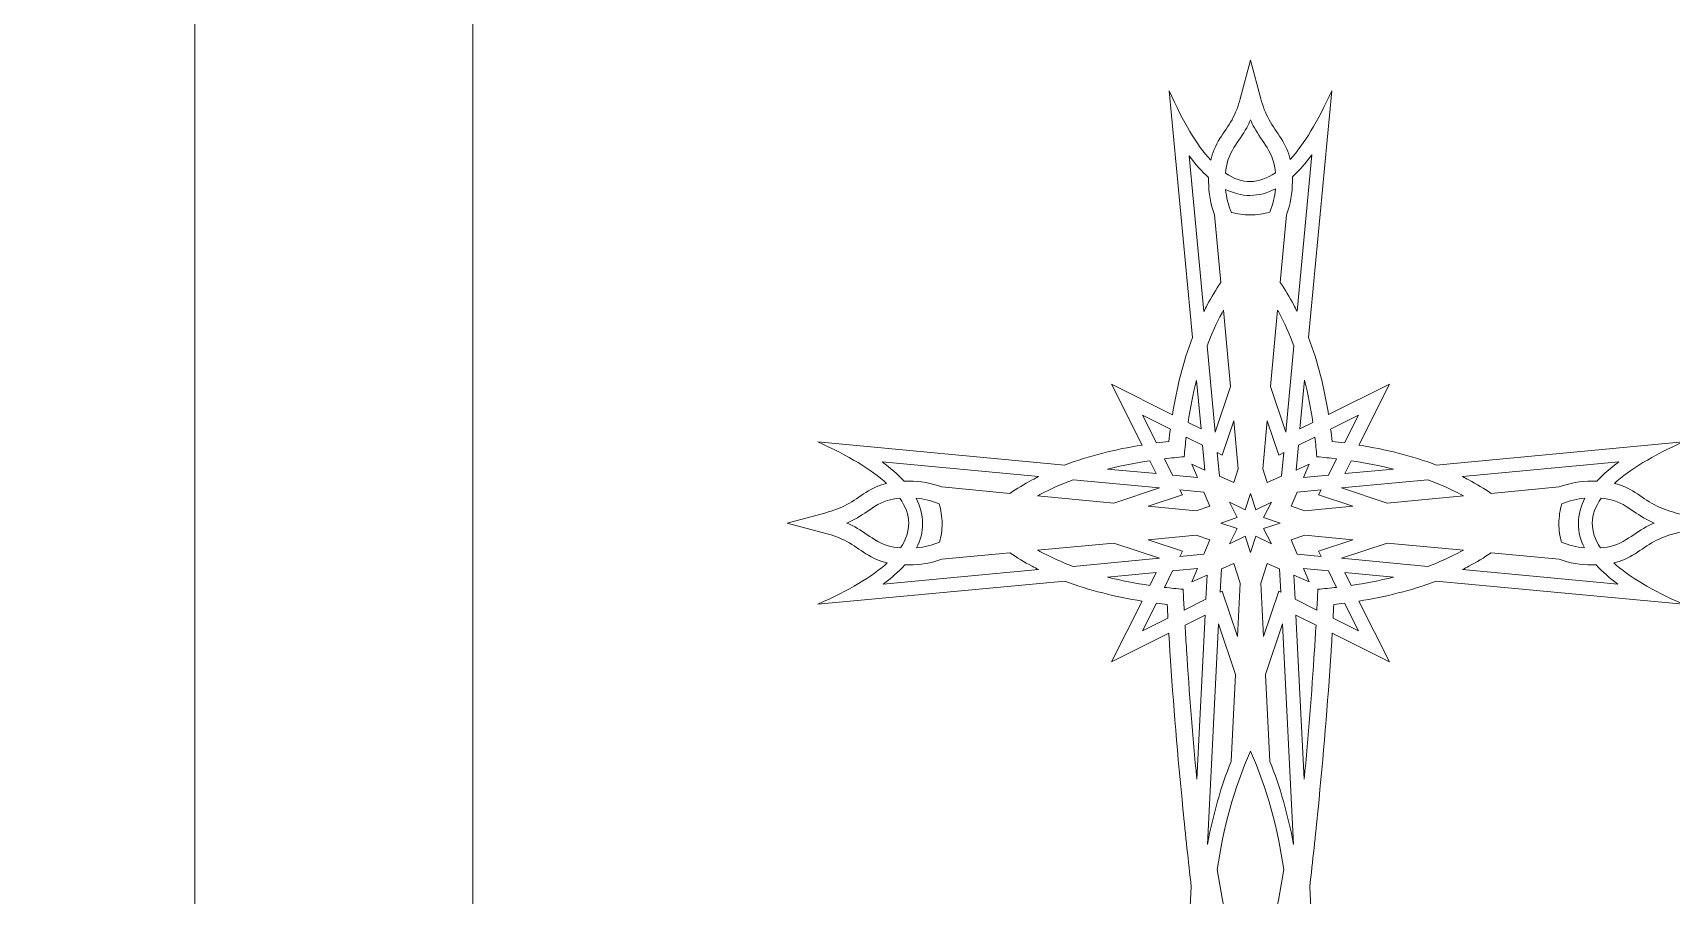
# Model space of a CAD drawing. Header units: millimetres. Extents: x -712 to 738, y -887 to 928.
# Drawn here: x -41.7 to 253.2, y 258.7 to 414.1 of the extents above; entities that cross this region are included whole.
import ezdxf

# ---------------------------------------------------------------- set-up
doc = ezdxf.new("R2010")
doc.units = ezdxf.units.MM
doc.header["$MEASUREMENT"] = 0
doc.layers.add('layer 1', color=7, linetype='Continuous')

msp = doc.modelspace()

# ---------------------------------------------------------------- linework, layer by layer
at = {"layer": 'layer 1', "lineweight": 9}
for points, knots in [([(-681.7377, -887.4186), (-681.7377, -887.4186), (706.7376, -887.4186), (706.7376, -887.4186), (706.7376, -887.4186), (723.657, -887.4186), (737.5, -873.5754), (737.5, -856.6561), (737.5, -856.6561), (737.5, -856.6561), (737.5, 556.8187), (737.5, 556.8187), (737.5, 556.8187), (737.5, 573.7381), (723.657, 587.5812), (706.7376, 587.5812), (706.7376, 587.5812), (706.7376, 587.5812), (-681.7377, 587.5812), (-681.7377, 587.5812), (-681.7377, 587.5812), (-698.657, 587.5812), (-712.5, 573.7381), (-712.5, 556.8187), (-712.5, 556.8187), (-712.5, 556.8187), (-712.5, -856.6561), (-712.5, -856.6561), (-712.5, -856.6561), (-712.5, -873.5754), (-698.657, -887.4186), (-681.7377, -887.4186)], [0, 0, 0, 0, 0.11111111, 0.11111111, 0.11111111, 0.11111111, 0.22222222, 0.22222222, 0.22222222, 0.22222222, 0.33333333, 0.33333333, 0.33333333, 0.33333333, 0.44444444, 0.44444444, 0.44444444, 0.44444444, 0.55555556, 0.55555556, 0.55555556, 0.55555556, 0.66666667, 0.66666667, 0.66666667, 0.66666667, 0.77777778, 0.77777778, 0.77777778, 0.77777778, 1, 1, 1, 1]), ([(-292.5, 152.2598), (-292.5, 152.2598), (-12.5, 152.2598), (-12.5, 152.2598), (-12.5, 152.2598), (-12.5, 152.2598), (-12.5, 432.2598), (-12.5, 432.2598), (-12.5, 432.2598), (-12.5, 432.2598), (-292.5, 432.2598), (-292.5, 432.2598), (-292.5, 432.2598), (-292.5, 432.2598), (-292.5, 152.2598), (-292.5, 152.2598)], [0, 0, 0, 0, 0.2, 0.2, 0.2, 0.2, 0.4, 0.4, 0.4, 0.4, 0.6, 0.6, 0.6, 0.6, 1, 1, 1, 1]), ([(37.5, 152.2598), (37.5, 152.2598), (317.5, 152.2598), (317.5, 152.2598), (317.5, 152.2598), (317.5, 152.2598), (317.5, 432.2598), (317.5, 432.2598), (317.5, 432.2598), (317.5, 432.2598), (37.5, 432.2598), (37.5, 432.2598), (37.5, 432.2598), (37.5, 432.2598), (37.5, 152.2598), (37.5, 152.2598)], [0, 0, 0, 0, 0.2, 0.2, 0.2, 0.2, 0.4, 0.4, 0.4, 0.4, 0.6, 0.6, 0.6, 0.6, 1, 1, 1, 1]), ([(157.9712, 339.808), (157.9712, 339.808), (152.4913, 350.7635), (152.4913, 350.7635), (152.4913, 350.7635), (152.4913, 350.7635), (163.4537, 345.2843), (163.4537, 345.2843), (163.4537, 345.2843), (164.2141, 350.0516), (165.3601, 354.7433), (167.0486, 359.1671), (167.0486, 359.1671), (167.0486, 359.1671), (162.8729, 403.6158), (162.8729, 403.6158), (162.8729, 403.6158), (165.3599, 397.9844), (167.8469, 393.8287), (170.3339, 391.1154), (170.3339, 391.1154), (170.6371, 392.439), (171.1542, 393.6954), (171.9882, 395.0046), (171.9882, 395.0046), (172.7169, 396.1484), (173.5245, 397.1892), (174.1724, 398.3922), (174.1724, 398.3922), (174.8236, 399.6012), (175.2893, 400.8777), (175.6391, 402.1929), (175.6391, 402.1929), (175.6391, 402.1929), (175.6362, 402.1929), (175.6362, 402.1929), (175.6362, 402.1929), (175.6362, 402.1929), (177.5, 409.1456), (177.5, 409.1456), (177.5, 409.1456), (177.5, 409.1456), (179.3638, 402.1929), (179.3638, 402.1929), (179.3638, 402.1929), (179.3638, 402.1929), (179.3669, 402.1929), (179.3669, 402.1929), (179.3669, 402.1929), (179.7167, 400.8777), (180.1824, 399.6012), (180.8336, 398.3922), (180.8336, 398.3922), (181.4815, 397.1892), (182.2891, 396.1484), (183.0178, 395.0046), (183.0178, 395.0046), (183.8245, 393.7383), (184.3347, 392.5213), (184.6416, 391.2452), (184.6416, 391.2452), (187.1367, 393.9788), (189.632, 398.1094), (192.1272, 403.6158), (192.1272, 403.6158), (192.1272, 403.6158), (187.9527, 359.1795), (187.9527, 359.1795), (187.9527, 359.1795), (189.6434, 354.753), (190.7907, 350.0579), (191.5519, 345.2872), (191.5519, 345.2872), (191.5519, 345.2872), (202.5087, 350.7635), (202.5087, 350.7635), (202.5087, 350.7635), (202.5087, 350.7635), (197.029, 339.8079), (197.029, 339.8079), (197.029, 339.8079), (201.7996, 339.0474), (206.4946, 337.9013), (210.9214, 336.2124), (210.9214, 336.2124), (210.9214, 336.2124), (255.3798, 340.3858), (255.3798, 340.3858), (255.3798, 340.3858), (249.8696, 337.8907), (245.7363, 335.3957), (243.0022, 332.9006), (243.0022, 332.9006), (244.2797, 332.5938), (245.4979, 332.0838), (246.7655, 331.2768), (246.7655, 331.2768), (247.9097, 330.5483), (248.9508, 329.7411), (250.1542, 329.0934), (250.1542, 329.0934), (251.3637, 328.4425), (252.6407, 327.9769), (253.9564, 327.6273), (253.9564, 327.6273), (253.9564, 327.6273), (253.9564, 327.6272), (253.9564, 327.6272), (253.9564, 327.6272), (253.9564, 327.6272), (260.9116, 325.764), (260.9116, 325.764), (260.9116, 325.764), (260.9116, 325.764), (253.9564, 323.9008), (253.9564, 323.9008), (253.9564, 323.9008), (253.9564, 323.9008), (253.9564, 323.9007), (253.9564, 323.9007), (253.9564, 323.9007), (252.6407, 323.5511), (251.3637, 323.0855), (250.1542, 322.4346), (250.1542, 322.4346), (248.9508, 321.787), (247.9097, 320.9797), (246.7655, 320.2512), (246.7655, 320.2512), (245.4567, 319.418), (244.2006, 318.9013), (242.8773, 318.5981), (242.8773, 318.5981), (245.5923, 316.1127), (249.7481, 313.6274), (255.3798, 311.1421), (255.3798, 311.1421), (255.3798, 311.1421), (210.9211, 315.3156), (210.9211, 315.3156), (210.9211, 315.3156), (206.4944, 313.6267), (201.7994, 312.4808), (197.0289, 311.7201), (197.0289, 311.7201), (197.0289, 311.7201), (202.5087, 300.7645), (202.5087, 300.7645), (202.5087, 300.7645), (202.5087, 300.7645), (192.2136, 305.9102), (192.2136, 305.9102), (192.2136, 305.9102), (192.1496, 304.8438), (192.0829, 303.7788), (192.0148, 302.7157), (192.0148, 302.7157), (191.4053, 293.2068), (190.6006, 283.7019), (189.6587, 274.2205), (189.6587, 274.2205), (189.1945, 269.5492), (188.6955, 264.8804), (188.1553, 260.2167), (188.1553, 260.2167), (188.1553, 260.2167), (192.1272, 182.3113), (192.1272, 182.3113), (192.1272, 182.3113), (189.632, 187.8177), (187.1368, 191.9487), (184.6416, 194.6819), (184.6416, 194.6819), (184.3347, 193.4057), (183.8245, 192.1887), (183.0178, 190.9224), (183.0178, 190.9224), (182.2891, 189.7787), (181.4815, 188.7379), (180.8336, 187.5349), (180.8336, 187.5349), (179.9523, 185.8987), (179.4106, 184.1387), (179.0366, 182.3267), (179.0366, 182.3267), (179.0366, 182.3267), (177.5, 175.3739), (177.5, 175.3739), (177.5, 175.3739), (177.5, 175.3739), (175.9694, 182.3267), (175.9694, 182.3267), (175.9694, 182.3267), (175.5954, 184.1387), (175.0537, 185.8987), (174.1724, 187.5349), (174.1724, 187.5349), (173.5245, 188.7379), (172.7169, 189.7787), (171.9882, 190.9224), (171.9882, 190.9224), (171.1542, 192.2316), (170.6371, 193.488), (170.3339, 194.8117), (170.3339, 194.8117), (167.8469, 192.0977), (165.3599, 187.9427), (162.8729, 182.3113), (162.8729, 182.3113), (162.8729, 182.3113), (166.8467, 260.2549), (166.8467, 260.2549), (166.8467, 260.2549), (166.308, 264.906), (165.8105, 269.5621), (165.3476, 274.2207), (165.3476, 274.2207), (164.4056, 283.7019), (163.6008, 293.2067), (162.9912, 302.7154), (162.9912, 302.7154), (162.923, 303.7796), (162.8563, 304.8457), (162.7921, 305.9131), (162.7921, 305.9131), (162.7921, 305.9131), (152.4913, 300.7645), (152.4913, 300.7645), (152.4913, 300.7645), (152.4913, 300.7645), (157.9713, 311.7201), (157.9713, 311.7201), (157.9713, 311.7201), (153.2007, 312.4807), (148.5055, 313.6268), (144.0788, 315.3156), (144.0788, 315.3156), (144.0788, 315.3156), (99.6202, 311.1421), (99.6202, 311.1421), (99.6202, 311.1421), (105.2519, 313.6274), (109.4077, 316.1127), (112.1227, 318.5981), (112.1227, 318.5981), (110.7994, 318.9013), (109.5433, 319.418), (108.2345, 320.2512), (108.2345, 320.2512), (107.0903, 320.9797), (106.0492, 321.787), (104.8458, 322.4346), (104.8458, 322.4346), (103.6363, 323.0855), (102.3593, 323.5511), (101.0436, 323.9007), (101.0436, 323.9007), (101.0436, 323.9007), (101.0436, 323.9008), (101.0436, 323.9008), (101.0436, 323.9008), (101.0436, 323.9008), (94.0884, 325.764), (94.0884, 325.764), (94.0884, 325.764), (94.0884, 325.764), (101.0436, 327.6272), (101.0436, 327.6272), (101.0436, 327.6272), (101.0436, 327.6272), (101.0436, 327.6273), (101.0436, 327.6273), (101.0436, 327.6273), (102.3593, 327.9769), (103.6363, 328.4425), (104.8458, 329.0934), (104.8458, 329.0934), (106.0492, 329.7411), (107.0903, 330.5483), (108.2345, 331.2768), (108.2345, 331.2768), (109.5021, 332.0838), (110.7203, 332.5938), (111.9978, 332.9006), (111.9978, 332.9006), (109.2637, 335.3957), (105.1304, 337.8907), (99.6202, 340.3858), (99.6202, 340.3858), (99.6202, 340.3858), (144.0786, 336.2123), (144.0786, 336.2123), (144.0786, 336.2123), (148.5054, 337.9012), (153.2006, 339.0475), (157.9712, 339.808)], [0, 0, 0, 0, 0.01333333, 0.01333333, 0.01333333, 0.01333333, 0.02666667, 0.02666667, 0.02666667, 0.02666667, 0.04, 0.04, 0.04, 0.04, 0.05333333, 0.05333333, 0.05333333, 0.05333333, 0.06666667, 0.06666667, 0.06666667, 0.06666667, 0.08, 0.08, 0.08, 0.08, 0.09333333, 0.09333333, 0.09333333, 0.09333333, 0.10666667, 0.10666667, 0.10666667, 0.10666667, 0.12, 0.12, 0.12, 0.12, 0.13333333, 0.13333333, 0.13333333, 0.13333333, 0.14666667, 0.14666667, 0.14666667, 0.14666667, 0.16, 0.16, 0.16, 0.16, 0.17333333, 0.17333333, 0.17333333, 0.17333333, 0.18666667, 0.18666667, 0.18666667, 0.18666667, 0.2, 0.2, 0.2, 0.2, 0.21333333, 0.21333333, 0.21333333, 0.21333333, 0.22666667, 0.22666667, 0.22666667, 0.22666667, 0.24, 0.24, 0.24, 0.24, 0.25333333, 0.25333333, 0.25333333, 0.25333333, 0.26666667, 0.26666667, 0.26666667, 0.26666667, 0.28, 0.28, 0.28, 0.28, 0.29333333, 0.29333333, 0.29333333, 0.29333333, 0.30666667, 0.30666667, 0.30666667, 0.30666667, 0.32, 0.32, 0.32, 0.32, 0.33333333, 0.33333333, 0.33333333, 0.33333333, 0.34666667, 0.34666667, 0.34666667, 0.34666667, 0.36, 0.36, 0.36, 0.36, 0.37333333, 0.37333333, 0.37333333, 0.37333333, 0.38666667, 0.38666667, 0.38666667, 0.38666667, 0.4, 0.4, 0.4, 0.4, 0.41333333, 0.41333333, 0.41333333, 0.41333333, 0.42666667, 0.42666667, 0.42666667, 0.42666667, 0.44, 0.44, 0.44, 0.44, 0.45333333, 0.45333333, 0.45333333, 0.45333333, 0.46666667, 0.46666667, 0.46666667, 0.46666667, 0.48, 0.48, 0.48, 0.48, 0.49333333, 0.49333333, 0.49333333, 0.49333333, 0.50666667, 0.50666667, 0.50666667, 0.50666667, 0.52, 0.52, 0.52, 0.52, 0.53333333, 0.53333333, 0.53333333, 0.53333333, 0.54666667, 0.54666667, 0.54666667, 0.54666667, 0.56, 0.56, 0.56, 0.56, 0.57333333, 0.57333333, 0.57333333, 0.57333333, 0.58666667, 0.58666667, 0.58666667, 0.58666667, 0.6, 0.6, 0.6, 0.6, 0.61333333, 0.61333333, 0.61333333, 0.61333333, 0.62666667, 0.62666667, 0.62666667, 0.62666667, 0.64, 0.64, 0.64, 0.64, 0.65333333, 0.65333333, 0.65333333, 0.65333333, 0.66666667, 0.66666667, 0.66666667, 0.66666667, 0.68, 0.68, 0.68, 0.68, 0.69333333, 0.69333333, 0.69333333, 0.69333333, 0.70666667, 0.70666667, 0.70666667, 0.70666667, 0.72, 0.72, 0.72, 0.72, 0.73333333, 0.73333333, 0.73333333, 0.73333333, 0.74666667, 0.74666667, 0.74666667, 0.74666667, 0.76, 0.76, 0.76, 0.76, 0.77333333, 0.77333333, 0.77333333, 0.77333333, 0.78666667, 0.78666667, 0.78666667, 0.78666667, 0.8, 0.8, 0.8, 0.8, 0.81333333, 0.81333333, 0.81333333, 0.81333333, 0.82666667, 0.82666667, 0.82666667, 0.82666667, 0.84, 0.84, 0.84, 0.84, 0.85333333, 0.85333333, 0.85333333, 0.85333333, 0.86666667, 0.86666667, 0.86666667, 0.86666667, 0.88, 0.88, 0.88, 0.88, 0.89333333, 0.89333333, 0.89333333, 0.89333333, 0.90666667, 0.90666667, 0.90666667, 0.90666667, 0.92, 0.92, 0.92, 0.92, 0.93333333, 0.93333333, 0.93333333, 0.93333333, 0.94666667, 0.94666667, 0.94666667, 0.94666667, 0.96, 0.96, 0.96, 0.96, 0.97333333, 0.97333333, 0.97333333, 0.97333333, 1, 1, 1, 1]), ([(173.0104, 388.75), (176.0025, 386.7279), (178.9944, 386.7819), (181.9865, 388.8648), (181.9865, 388.8648), (181.8522, 390.4827), (181.4555, 391.8721), (180.4865, 393.393), (180.4865, 393.393), (179.7136, 394.6063), (178.8819, 395.6877), (178.1912, 396.97), (178.1912, 396.97), (177.9394, 397.4376), (177.7109, 397.9129), (177.503, 398.3952), (177.503, 398.3952), (177.2951, 397.9129), (177.0667, 397.4376), (176.8148, 396.97), (176.8148, 396.97), (176.1241, 395.6877), (175.2924, 394.6063), (174.5195, 393.393), (174.5195, 393.393), (173.5276, 391.8362), (173.1353, 390.4172), (173.0104, 388.75)], [0, 0, 0, 0, 0.125, 0.125, 0.125, 0.125, 0.25, 0.25, 0.25, 0.25, 0.375, 0.375, 0.375, 0.375, 0.5, 0.5, 0.5, 0.5, 0.625, 0.625, 0.625, 0.625, 0.75, 0.75, 0.75, 0.75, 1, 1, 1, 1]), ([(170.9987, 381.292), (170.9987, 381.292), (172.1456, 369.0823), (172.1456, 369.0823), (172.1456, 369.0823), (171.289, 367.795), (170.4807, 366.4673), (169.7261, 365.0603), (169.7261, 365.0603), (169.5176, 364.6716), (169.3149, 364.2796), (169.1172, 363.8848), (169.1172, 363.8848), (169.1172, 363.8848), (166.4873, 391.8803), (166.4873, 391.8803), (166.4873, 391.8803), (167.5455, 390.4346), (168.7067, 389.0922), (169.9693, 387.9716), (169.9693, 387.9716), (169.9631, 387.74), (169.9601, 387.5046), (169.9601, 387.2649), (169.9601, 387.2649), (169.9601, 385.1631), (170.2894, 383.2039), (170.9987, 381.292)], [0, 0, 0, 0, 0.125, 0.125, 0.125, 0.125, 0.25, 0.25, 0.25, 0.25, 0.375, 0.375, 0.375, 0.375, 0.5, 0.5, 0.5, 0.5, 0.625, 0.625, 0.625, 0.625, 0.75, 0.75, 0.75, 0.75, 1, 1, 1, 1]), ([(182.8553, 369.09), (182.8553, 369.09), (183.9995, 381.2707), (183.9995, 381.2707), (183.9995, 381.2707), (184.7142, 383.1893), (185.0459, 385.1553), (185.0459, 387.2649), (185.0459, 387.2649), (185.0459, 387.5539), (185.0416, 387.8367), (185.0324, 388.1142), (185.0324, 388.1142), (186.2983, 389.2533), (187.4651, 390.6093), (188.53, 392.0631), (188.53, 392.0631), (188.53, 392.0631), (185.8838, 363.8947), (185.8838, 363.8947), (185.8838, 363.8947), (185.6876, 364.2862), (185.4866, 364.6749), (185.2799, 365.0603), (185.2799, 365.0603), (184.5238, 366.4701), (183.714, 367.8003), (182.8553, 369.09)], [0, 0, 0, 0, 0.125, 0.125, 0.125, 0.125, 0.25, 0.25, 0.25, 0.25, 0.375, 0.375, 0.375, 0.375, 0.5, 0.5, 0.5, 0.5, 0.625, 0.625, 0.625, 0.625, 0.75, 0.75, 0.75, 0.75, 1, 1, 1, 1]), ([(180.9724, 381.7759), (179.8418, 381.4469), (178.6531, 381.2652), (177.406, 381.2652), (177.406, 381.2652), (176.2384, 381.2652), (175.1232, 381.4241), (174.0598, 381.7141), (174.0598, 381.7141), (173.4854, 383.0614), (173.1512, 384.418), (173.0226, 385.8541), (173.0226, 385.8541), (174.3902, 385.164), (175.8518, 384.7651), (177.406, 384.7651), (177.406, 384.7651), (179.0322, 384.7651), (180.5618, 385.2028), (181.9921, 385.9542), (181.9921, 385.9542), (181.8721, 384.503), (181.5439, 383.1342), (180.9724, 381.7759)], [0, 0, 0, 0, 0.14285714, 0.14285714, 0.14285714, 0.14285714, 0.28571429, 0.28571429, 0.28571429, 0.28571429, 0.42857143, 0.42857143, 0.42857143, 0.42857143, 0.57142857, 0.57142857, 0.57142857, 0.57142857, 0.71428571, 0.71428571, 0.71428571, 0.71428571, 1, 1, 1, 1]), ([(172.6145, 364.0904), (172.6145, 364.0904), (173.9062, 350.3411), (173.9062, 350.3411), (173.9062, 350.3411), (173.9062, 350.3411), (171.1625, 342.1132), (171.1625, 342.1132), (171.1625, 342.1132), (171.1625, 342.1132), (169.6991, 357.6913), (169.6991, 357.6913), (169.6991, 357.6913), (170.4639, 359.7451), (171.3487, 361.7365), (172.371, 363.6429), (172.371, 363.6429), (172.4516, 363.793), (172.5327, 363.9421), (172.6145, 364.0904)], [0, 0, 0, 0, 0.16666667, 0.16666667, 0.16666667, 0.16666667, 0.33333333, 0.33333333, 0.33333333, 0.33333333, 0.5, 0.5, 0.5, 0.5, 0.66666667, 0.66666667, 0.66666667, 0.66666667, 1, 1, 1, 1]), ([(181.0939, 350.341), (181.0939, 350.341), (182.3865, 364.0995), (182.3865, 364.0995), (182.3865, 364.0995), (182.47, 363.9483), (182.5528, 363.7961), (182.635, 363.6429), (182.635, 363.6429), (183.6553, 361.7404), (184.5385, 359.7532), (185.3022, 357.7038), (185.3022, 357.7038), (185.3022, 357.7038), (183.8376, 342.1131), (183.8376, 342.1131), (183.8376, 342.1131), (183.8376, 342.1131), (181.0939, 350.341), (181.0939, 350.341)], [0, 0, 0, 0, 0.16666667, 0.16666667, 0.16666667, 0.16666667, 0.33333333, 0.33333333, 0.33333333, 0.33333333, 0.5, 0.5, 0.5, 0.5, 0.66666667, 0.66666667, 0.66666667, 0.66666667, 1, 1, 1, 1]), ([(167.7723, 351.4626), (167.1436, 348.9753), (166.6524, 346.4346), (166.2725, 343.8754), (166.2725, 343.8754), (166.2725, 343.8754), (168.5941, 342.715), (168.5941, 342.715), (168.5941, 342.715), (168.5941, 342.715), (167.7723, 351.4626), (167.7723, 351.4626)], [0, 0, 0, 0, 0.25, 0.25, 0.25, 0.25, 0.5, 0.5, 0.5, 0.5, 1, 1, 1, 1]), ([(188.733, 343.8782), (188.3522, 346.4422), (187.86, 348.9876), (187.2294, 351.4793), (187.2294, 351.4793), (187.2294, 351.4793), (186.4061, 342.7152), (186.4061, 342.7152), (186.4061, 342.7152), (186.4061, 342.7152), (188.733, 343.8782), (188.733, 343.8782)], [0, 0, 0, 0, 0.25, 0.25, 0.25, 0.25, 0.5, 0.5, 0.5, 0.5, 1, 1, 1, 1]), ([(163.0764, 342.6778), (163.0764, 342.6778), (158.0836, 345.1734), (158.0836, 345.1734), (158.0836, 345.1734), (158.0836, 345.1734), (160.5786, 340.1852), (160.5786, 340.1852), (160.5786, 340.1852), (161.3219, 340.2823), (162.0662, 340.371), (162.8107, 340.4514), (162.8107, 340.4514), (162.891, 341.194), (162.9796, 341.9363), (163.0764, 342.6778)], [0, 0, 0, 0, 0.2, 0.2, 0.2, 0.2, 0.4, 0.4, 0.4, 0.4, 0.6, 0.6, 0.6, 0.6, 1, 1, 1, 1]), ([(194.4216, 340.1852), (194.4216, 340.1852), (196.9166, 345.1735), (196.9166, 345.1735), (196.9166, 345.1735), (196.9166, 345.1735), (191.9292, 342.6807), (191.9292, 342.6807), (191.9292, 342.6807), (192.0262, 341.9381), (192.115, 341.1945), (192.1954, 340.4507), (192.1954, 340.4507), (192.9379, 340.3704), (193.6802, 340.282), (194.4216, 340.1852)], [0, 0, 0, 0, 0.2, 0.2, 0.2, 0.2, 0.4, 0.4, 0.4, 0.4, 0.6, 0.6, 0.6, 0.6, 1, 1, 1, 1]), ([(175.2968, 335.5381), (175.2968, 335.5381), (174.4733, 333.0683), (174.4733, 333.0683), (174.4733, 333.0683), (174.4733, 333.0683), (171.9077, 334.181), (171.9077, 334.181), (171.9077, 334.181), (171.9077, 334.181), (171.5052, 338.4649), (171.5052, 338.4649), (171.5052, 338.4649), (171.5052, 338.4649), (172.4283, 338.0035), (172.4283, 338.0035), (172.4283, 338.0035), (172.4283, 338.0035), (174.4857, 344.1731), (174.4857, 344.1731), (174.4857, 344.1731), (174.4857, 344.1731), (175.2968, 335.5381), (175.2968, 335.5381)], [0, 0, 0, 0, 0.14285714, 0.14285714, 0.14285714, 0.14285714, 0.28571429, 0.28571429, 0.28571429, 0.28571429, 0.42857143, 0.42857143, 0.42857143, 0.42857143, 0.57142857, 0.57142857, 0.57142857, 0.57142857, 0.71428571, 0.71428571, 0.71428571, 0.71428571, 1, 1, 1, 1]), ([(183.0925, 334.1811), (183.0925, 334.1811), (180.5267, 333.0684), (180.5267, 333.0684), (180.5267, 333.0684), (180.5267, 333.0684), (179.7034, 335.5378), (179.7034, 335.5378), (179.7034, 335.5378), (179.7034, 335.5378), (180.5145, 344.1731), (180.5145, 344.1731), (180.5145, 344.1731), (180.5145, 344.1731), (182.5718, 338.0036), (182.5718, 338.0036), (182.5718, 338.0036), (182.5718, 338.0036), (183.495, 338.465), (183.495, 338.465), (183.495, 338.465), (183.495, 338.465), (183.0925, 334.1811), (183.0925, 334.1811)], [0, 0, 0, 0, 0.14285714, 0.14285714, 0.14285714, 0.14285714, 0.28571429, 0.28571429, 0.28571429, 0.28571429, 0.42857143, 0.42857143, 0.42857143, 0.42857143, 0.57142857, 0.57142857, 0.57142857, 0.57142857, 0.71428571, 0.71428571, 0.71428571, 0.71428571, 1, 1, 1, 1]), ([(165.5595, 337.7034), (164.3743, 337.6027), (163.1871, 337.4826), (162.0014, 337.3407), (162.0014, 337.3407), (162.0014, 337.3407), (163.4767, 334.3913), (163.4767, 334.3913), (163.4767, 334.3913), (163.4767, 334.3913), (167.944, 333.972), (167.944, 333.972), (167.944, 333.972), (167.944, 333.972), (166.9131, 336.3471), (166.9131, 336.3471), (166.9131, 336.3471), (166.9131, 336.3471), (169.2892, 335.3166), (169.2892, 335.3166), (169.2892, 335.3166), (169.2892, 335.3166), (168.8697, 339.7822), (168.8697, 339.7822), (168.8697, 339.7822), (168.8697, 339.7822), (165.922, 341.2556), (165.922, 341.2556), (165.922, 341.2556), (165.7803, 340.0719), (165.6602, 338.8866), (165.5595, 337.7034)], [0, 0, 0, 0, 0.11111111, 0.11111111, 0.11111111, 0.11111111, 0.22222222, 0.22222222, 0.22222222, 0.22222222, 0.33333333, 0.33333333, 0.33333333, 0.33333333, 0.44444444, 0.44444444, 0.44444444, 0.44444444, 0.55555556, 0.55555556, 0.55555556, 0.55555556, 0.66666667, 0.66666667, 0.66666667, 0.66666667, 0.77777778, 0.77777778, 0.77777778, 0.77777778, 1, 1, 1, 1]), ([(187.0565, 333.972), (187.0565, 333.972), (188.0874, 336.3473), (188.0874, 336.3473), (188.0874, 336.3473), (188.0874, 336.3473), (185.711, 335.3167), (185.711, 335.3167), (185.711, 335.3167), (185.711, 335.3167), (186.1305, 339.7824), (186.1305, 339.7824), (186.1305, 339.7824), (186.1305, 339.7824), (189.0836, 341.2584), (189.0836, 341.2584), (189.0836, 341.2584), (189.2255, 340.0735), (189.3456, 338.8872), (189.4465, 337.7029), (189.4465, 337.7029), (190.6297, 337.6023), (191.815, 337.4823), (192.9988, 337.3407), (192.9988, 337.3407), (192.9988, 337.3407), (191.5237, 334.3914), (191.5237, 334.3914), (191.5237, 334.3914), (191.5237, 334.3914), (187.0565, 333.972), (187.0565, 333.972)], [0, 0, 0, 0, 0.11111111, 0.11111111, 0.11111111, 0.11111111, 0.22222222, 0.22222222, 0.22222222, 0.22222222, 0.33333333, 0.33333333, 0.33333333, 0.33333333, 0.44444444, 0.44444444, 0.44444444, 0.44444444, 0.55555556, 0.55555556, 0.55555556, 0.55555556, 0.66666667, 0.66666667, 0.66666667, 0.66666667, 0.77777778, 0.77777778, 0.77777778, 0.77777778, 1, 1, 1, 1]), ([(134.1622, 331.1168), (134.1622, 331.1168), (121.9629, 332.262), (121.9629, 332.262), (121.9629, 332.262), (120.0469, 332.9737), (118.0834, 333.3042), (115.977, 333.3042), (115.977, 333.3042), (115.6887, 333.3042), (115.4067, 333.2999), (115.1299, 333.2908), (115.1299, 333.2908), (113.9898, 334.5573), (112.6325, 335.7247), (111.177, 336.79), (111.177, 336.79), (111.177, 336.79), (139.3605, 334.1443), (139.3605, 334.1443), (139.3605, 334.1443), (138.9673, 333.9475), (138.5767, 333.7456), (138.1896, 333.5381), (138.1896, 333.5381), (136.7807, 332.7831), (135.4512, 331.9742), (134.1622, 331.1168)], [0, 0, 0, 0, 0.125, 0.125, 0.125, 0.125, 0.25, 0.25, 0.25, 0.25, 0.375, 0.375, 0.375, 0.375, 0.5, 0.5, 0.5, 0.5, 0.625, 0.625, 0.625, 0.625, 0.75, 0.75, 0.75, 0.75, 1, 1, 1, 1]), ([(159.3807, 336.9902), (156.818, 336.61), (154.2742, 336.1184), (151.7837, 335.489), (151.7837, 335.489), (151.7837, 335.489), (160.5429, 334.6667), (160.5429, 334.6667), (160.5429, 334.6667), (160.5429, 334.6667), (159.3807, 336.9902), (159.3807, 336.9902)], [0, 0, 0, 0, 0.25, 0.25, 0.25, 0.25, 0.5, 0.5, 0.5, 0.5, 1, 1, 1, 1]), ([(203.2162, 335.489), (200.7259, 336.1184), (198.1821, 336.61), (195.6196, 336.9902), (195.6196, 336.9902), (195.6196, 336.9902), (194.4575, 334.6668), (194.4575, 334.6668), (194.4575, 334.6668), (194.4575, 334.6668), (203.2162, 335.489), (203.2162, 335.489)], [0, 0, 0, 0, 0.25, 0.25, 0.25, 0.25, 0.5, 0.5, 0.5, 0.5, 1, 1, 1, 1]), ([(233.0371, 332.262), (233.0371, 332.262), (220.8378, 331.1168), (220.8378, 331.1168), (220.8378, 331.1168), (219.5488, 331.9742), (218.2193, 332.7831), (216.8104, 333.5381), (216.8104, 333.5381), (216.4232, 333.7456), (216.0327, 333.9474), (215.6394, 334.1443), (215.6394, 334.1443), (215.6394, 334.1443), (243.823, 336.79), (243.823, 336.79), (243.823, 336.79), (242.3675, 335.7247), (241.0102, 334.5573), (239.8701, 333.2908), (239.8701, 333.2908), (239.5933, 333.2999), (239.3113, 333.3042), (239.023, 333.3042), (239.023, 333.3042), (236.9166, 333.3042), (234.9531, 332.9737), (233.0371, 332.262)], [0, 0, 0, 0, 0.125, 0.125, 0.125, 0.125, 0.25, 0.25, 0.25, 0.25, 0.375, 0.375, 0.375, 0.375, 0.5, 0.5, 0.5, 0.5, 0.625, 0.625, 0.625, 0.625, 0.75, 0.75, 0.75, 0.75, 1, 1, 1, 1]), ([(152.9144, 329.3566), (152.9144, 329.3566), (139.1552, 330.6481), (139.1552, 330.6481), (139.1552, 330.6481), (139.305, 330.7307), (139.4557, 330.8128), (139.6075, 330.8941), (139.6075, 330.8941), (141.5126, 331.9151), (143.5027, 332.7987), (145.555, 333.5627), (145.555, 333.5627), (145.555, 333.5627), (161.1452, 332.0992), (161.1452, 332.0992), (161.1452, 332.0992), (161.1452, 332.0992), (152.9144, 329.3566), (152.9144, 329.3566)], [0, 0, 0, 0, 0.16666667, 0.16666667, 0.16666667, 0.16666667, 0.33333333, 0.33333333, 0.33333333, 0.33333333, 0.5, 0.5, 0.5, 0.5, 0.66666667, 0.66666667, 0.66666667, 0.66666667, 1, 1, 1, 1]), ([(215.8448, 330.6481), (215.8448, 330.6481), (202.0861, 329.3566), (202.0861, 329.3566), (202.0861, 329.3566), (202.0861, 329.3566), (193.8551, 332.0993), (193.8551, 332.0993), (193.8551, 332.0993), (193.8551, 332.0993), (209.4449, 333.5628), (209.4449, 333.5628), (209.4449, 333.5628), (211.4972, 332.7988), (213.4874, 331.9151), (215.3925, 330.8941), (215.3925, 330.8941), (215.5443, 330.8128), (215.695, 330.7307), (215.8448, 330.6481)], [0, 0, 0, 0, 0.16666667, 0.16666667, 0.16666667, 0.16666667, 0.33333333, 0.33333333, 0.33333333, 0.33333333, 0.5, 0.5, 0.5, 0.5, 0.66666667, 0.66666667, 0.66666667, 0.66666667, 1, 1, 1, 1]), ([(169.08, 331.3544), (169.08, 331.3544), (170.1932, 328.7896), (170.1932, 328.7896), (170.1932, 328.7896), (170.1932, 328.7896), (167.7229, 327.9665), (167.7229, 327.9665), (167.7229, 327.9665), (167.7229, 327.9665), (159.0845, 328.7774), (159.0845, 328.7774), (159.0845, 328.7774), (159.0845, 328.7774), (165.2562, 330.8338), (165.2562, 330.8338), (165.2562, 330.8338), (165.2562, 330.8338), (164.7946, 331.7567), (164.7946, 331.7567), (164.7946, 331.7567), (164.7946, 331.7567), (169.08, 331.3544), (169.08, 331.3544)], [0, 0, 0, 0, 0.14285714, 0.14285714, 0.14285714, 0.14285714, 0.28571429, 0.28571429, 0.28571429, 0.28571429, 0.42857143, 0.42857143, 0.42857143, 0.42857143, 0.57142857, 0.57142857, 0.57142857, 0.57142857, 0.71428571, 0.71428571, 0.71428571, 0.71428571, 1, 1, 1, 1]), ([(172.1849, 325.764), (172.1849, 325.764), (175.1301, 324.7827), (175.1301, 324.7827), (175.1301, 324.7827), (175.1301, 324.7827), (173.7417, 322.007), (173.7417, 322.007), (173.7417, 322.007), (173.7417, 322.007), (176.5184, 323.3948), (176.5184, 323.3948), (176.5184, 323.3948), (176.5184, 323.3948), (177.5, 320.4509), (177.5, 320.4509), (177.5, 320.4509), (177.5, 320.4509), (178.4816, 323.3949), (178.4816, 323.3949), (178.4816, 323.3949), (178.4816, 323.3949), (181.2585, 322.007), (181.2585, 322.007), (181.2585, 322.007), (181.2585, 322.007), (179.8701, 324.7826), (179.8701, 324.7826), (179.8701, 324.7826), (179.8701, 324.7826), (182.8153, 325.764), (182.8153, 325.764), (182.8153, 325.764), (182.8153, 325.764), (179.8702, 326.7453), (179.8702, 326.7453), (179.8702, 326.7453), (179.8702, 326.7453), (181.2588, 329.5214), (181.2588, 329.5214), (181.2588, 329.5214), (181.2588, 329.5214), (178.4816, 328.1333), (178.4816, 328.1333), (178.4816, 328.1333), (178.4816, 328.1333), (177.4999, 331.0776), (177.4999, 331.0776), (177.4999, 331.0776), (177.4999, 331.0776), (176.5181, 328.1332), (176.5181, 328.1332), (176.5181, 328.1332), (176.5181, 328.1332), (173.7418, 329.5209), (173.7418, 329.5209), (173.7418, 329.5209), (173.7418, 329.5209), (175.1301, 326.7454), (175.1301, 326.7454), (175.1301, 326.7454), (175.1301, 326.7454), (172.1849, 325.764), (172.1849, 325.764)], [0, 0, 0, 0, 0.05882353, 0.05882353, 0.05882353, 0.05882353, 0.11764706, 0.11764706, 0.11764706, 0.11764706, 0.17647059, 0.17647059, 0.17647059, 0.17647059, 0.23529412, 0.23529412, 0.23529412, 0.23529412, 0.29411765, 0.29411765, 0.29411765, 0.29411765, 0.35294118, 0.35294118, 0.35294118, 0.35294118, 0.41176471, 0.41176471, 0.41176471, 0.41176471, 0.47058824, 0.47058824, 0.47058824, 0.47058824, 0.52941176, 0.52941176, 0.52941176, 0.52941176, 0.58823529, 0.58823529, 0.58823529, 0.58823529, 0.64705882, 0.64705882, 0.64705882, 0.64705882, 0.70588235, 0.70588235, 0.70588235, 0.70588235, 0.76470588, 0.76470588, 0.76470588, 0.76470588, 0.82352941, 0.82352941, 0.82352941, 0.82352941, 0.88235294, 0.88235294, 0.88235294, 0.88235294, 1, 1, 1, 1]), ([(187.2773, 327.9665), (187.2773, 327.9665), (184.8073, 328.7895), (184.8073, 328.7895), (184.8073, 328.7895), (184.8073, 328.7895), (185.9205, 331.3544), (185.9205, 331.3544), (185.9205, 331.3544), (185.9205, 331.3544), (190.2058, 331.7567), (190.2058, 331.7567), (190.2058, 331.7567), (190.2058, 331.7567), (189.7442, 330.8338), (189.7442, 330.8338), (189.7442, 330.8338), (189.7442, 330.8338), (195.9159, 328.7774), (195.9159, 328.7774), (195.9159, 328.7774), (195.9159, 328.7774), (187.2773, 327.9665), (187.2773, 327.9665)], [0, 0, 0, 0, 0.14285714, 0.14285714, 0.14285714, 0.14285714, 0.28571429, 0.28571429, 0.28571429, 0.28571429, 0.42857143, 0.42857143, 0.42857143, 0.42857143, 0.57142857, 0.57142857, 0.57142857, 0.57142857, 0.71428571, 0.71428571, 0.71428571, 0.71428571, 1, 1, 1, 1]), ([(114.4896, 321.2732), (116.5136, 324.264), (116.4606, 327.255), (114.3785, 330.2459), (114.3785, 330.2459), (112.7593, 330.1119), (111.3688, 329.7155), (109.8467, 328.7465), (109.8467, 328.7465), (108.633, 327.9738), (107.5512, 327.1424), (106.2684, 326.452), (106.2684, 326.452), (105.8007, 326.2002), (105.3252, 325.9718), (104.8428, 325.764), (104.8428, 325.764), (105.3252, 325.5562), (105.8007, 325.3278), (106.2684, 325.076), (106.2684, 325.076), (107.5512, 324.3856), (108.633, 323.5542), (109.8467, 322.7815), (109.8467, 322.7815), (111.4035, 321.7905), (112.8225, 321.3982), (114.4896, 321.2732)], [0, 0, 0, 0, 0.125, 0.125, 0.125, 0.125, 0.25, 0.25, 0.25, 0.25, 0.375, 0.375, 0.375, 0.375, 0.5, 0.5, 0.5, 0.5, 0.625, 0.625, 0.625, 0.625, 0.75, 0.75, 0.75, 0.75, 1, 1, 1, 1]), ([(121.469, 329.2318), (121.7975, 328.1026), (121.9789, 326.9154), (121.9789, 325.6699), (121.9789, 325.6699), (121.9789, 324.5015), (121.8195, 323.3857), (121.5289, 322.3217), (121.5289, 322.3217), (120.1809, 321.7477), (118.8235, 321.4136), (117.3867, 321.2851), (117.3867, 321.2851), (118.0779, 322.653), (118.4777, 324.1151), (118.4777, 325.6699), (118.4777, 325.6699), (118.4777, 327.2945), (118.0405, 328.8225), (117.2898, 330.2513), (117.2898, 330.2513), (118.7412, 330.1312), (120.1105, 329.8031), (121.469, 329.2318)], [0, 0, 0, 0, 0.14285714, 0.14285714, 0.14285714, 0.14285714, 0.28571429, 0.28571429, 0.28571429, 0.28571429, 0.42857143, 0.42857143, 0.42857143, 0.42857143, 0.57142857, 0.57142857, 0.57142857, 0.57142857, 0.71428571, 0.71428571, 0.71428571, 0.71428571, 1, 1, 1, 1]), ([(233.4711, 322.3217), (233.1805, 323.3857), (233.0211, 324.5015), (233.0211, 325.6699), (233.0211, 325.6699), (233.0211, 326.9154), (233.2025, 328.1026), (233.531, 329.2318), (233.531, 329.2318), (234.8895, 329.8031), (236.2588, 330.1312), (237.7102, 330.2513), (237.7102, 330.2513), (236.9595, 328.8225), (236.5223, 327.2945), (236.5223, 325.6699), (236.5223, 325.6699), (236.5223, 324.1151), (236.9221, 322.653), (237.6133, 321.2851), (237.6133, 321.2851), (236.1765, 321.4136), (234.8191, 321.7477), (233.4711, 322.3217)], [0, 0, 0, 0, 0.14285714, 0.14285714, 0.14285714, 0.14285714, 0.28571429, 0.28571429, 0.28571429, 0.28571429, 0.42857143, 0.42857143, 0.42857143, 0.42857143, 0.57142857, 0.57142857, 0.57142857, 0.57142857, 0.71428571, 0.71428571, 0.71428571, 0.71428571, 1, 1, 1, 1]), ([(240.6215, 330.2459), (238.5394, 327.255), (238.4864, 324.264), (240.5104, 321.2732), (240.5104, 321.2732), (242.1775, 321.3982), (243.5965, 321.7905), (245.1533, 322.7815), (245.1533, 322.7815), (246.367, 323.5542), (247.4488, 324.3856), (248.7316, 325.076), (248.7316, 325.076), (249.1993, 325.3278), (249.6748, 325.5562), (250.1572, 325.764), (250.1572, 325.764), (249.6748, 325.9718), (249.1993, 326.2002), (248.7316, 326.452), (248.7316, 326.452), (247.4488, 327.1424), (246.367, 327.9738), (245.1533, 328.7465), (245.1533, 328.7465), (243.6312, 329.7155), (242.2407, 330.1119), (240.6215, 330.2459)], [0, 0, 0, 0, 0.125, 0.125, 0.125, 0.125, 0.25, 0.25, 0.25, 0.25, 0.375, 0.375, 0.375, 0.375, 0.5, 0.5, 0.5, 0.5, 0.625, 0.625, 0.625, 0.625, 0.75, 0.75, 0.75, 0.75, 1, 1, 1, 1]), ([(139.1552, 320.8799), (139.1552, 320.8799), (152.9141, 322.1714), (152.9141, 322.1714), (152.9141, 322.1714), (152.9141, 322.1714), (161.1451, 319.4288), (161.1451, 319.4288), (161.1451, 319.4288), (161.1451, 319.4288), (145.5547, 317.9652), (145.5547, 317.9652), (145.5547, 317.9652), (143.5025, 318.7292), (141.5126, 319.613), (139.6075, 320.6339), (139.6075, 320.6339), (139.4557, 320.7152), (139.3051, 320.7973), (139.1552, 320.8799)], [0, 0, 0, 0, 0.16666667, 0.16666667, 0.16666667, 0.16666667, 0.33333333, 0.33333333, 0.33333333, 0.33333333, 0.5, 0.5, 0.5, 0.5, 0.66666667, 0.66666667, 0.66666667, 0.66666667, 1, 1, 1, 1]), ([(167.7225, 323.5615), (167.7225, 323.5615), (170.1932, 322.7383), (170.1932, 322.7383), (170.1932, 322.7383), (170.1932, 322.7383), (169.0801, 320.1737), (169.0801, 320.1737), (169.0801, 320.1737), (169.0801, 320.1737), (164.7946, 319.7714), (164.7946, 319.7714), (164.7946, 319.7714), (164.7946, 319.7714), (165.2562, 320.6942), (165.2562, 320.6942), (165.2562, 320.6942), (165.2562, 320.6942), (159.0842, 322.7506), (159.0842, 322.7506), (159.0842, 322.7506), (159.0842, 322.7506), (167.7225, 323.5615), (167.7225, 323.5615)], [0, 0, 0, 0, 0.14285714, 0.14285714, 0.14285714, 0.14285714, 0.28571429, 0.28571429, 0.28571429, 0.28571429, 0.42857143, 0.42857143, 0.42857143, 0.42857143, 0.57142857, 0.57142857, 0.57142857, 0.57142857, 0.71428571, 0.71428571, 0.71428571, 0.71428571, 1, 1, 1, 1]), ([(185.9203, 320.1737), (185.9203, 320.1737), (184.8072, 322.7383), (184.8072, 322.7383), (184.8072, 322.7383), (184.8072, 322.7383), (187.2778, 323.5616), (187.2778, 323.5616), (187.2778, 323.5616), (187.2778, 323.5616), (195.9156, 322.7507), (195.9156, 322.7507), (195.9156, 322.7507), (195.9156, 322.7507), (189.7441, 320.6943), (189.7441, 320.6943), (189.7441, 320.6943), (189.7441, 320.6943), (190.2058, 319.7714), (190.2058, 319.7714), (190.2058, 319.7714), (190.2058, 319.7714), (185.9203, 320.1737), (185.9203, 320.1737)], [0, 0, 0, 0, 0.14285714, 0.14285714, 0.14285714, 0.14285714, 0.28571429, 0.28571429, 0.28571429, 0.28571429, 0.42857143, 0.42857143, 0.42857143, 0.42857143, 0.57142857, 0.57142857, 0.57142857, 0.57142857, 0.71428571, 0.71428571, 0.71428571, 0.71428571, 1, 1, 1, 1]), ([(202.0858, 322.1714), (202.0858, 322.1714), (215.8448, 320.8799), (215.8448, 320.8799), (215.8448, 320.8799), (215.6949, 320.7973), (215.5443, 320.7152), (215.3925, 320.6339), (215.3925, 320.6339), (213.4875, 319.613), (211.4976, 318.7291), (209.4454, 317.9652), (209.4454, 317.9652), (209.4454, 317.9652), (193.8549, 319.4288), (193.8549, 319.4288), (193.8549, 319.4288), (193.8549, 319.4288), (202.0858, 322.1714), (202.0858, 322.1714)], [0, 0, 0, 0, 0.16666667, 0.16666667, 0.16666667, 0.16666667, 0.33333333, 0.33333333, 0.33333333, 0.33333333, 0.5, 0.5, 0.5, 0.5, 0.66666667, 0.66666667, 0.66666667, 0.66666667, 1, 1, 1, 1]), ([(121.9626, 319.2659), (121.9626, 319.2659), (134.1622, 320.4111), (134.1622, 320.4111), (134.1622, 320.4111), (135.4512, 319.5537), (136.7807, 318.7449), (138.1896, 317.9899), (138.1896, 317.9899), (138.5768, 317.7824), (138.9674, 317.5806), (139.3606, 317.3837), (139.3606, 317.3837), (139.3606, 317.3837), (111.36, 314.7551), (111.36, 314.7551), (111.36, 314.7551), (112.8052, 315.8121), (114.1471, 316.972), (115.2676, 318.2331), (115.2676, 318.2331), (115.5, 318.2268), (115.7364, 318.2238), (115.977, 318.2238), (115.977, 318.2238), (118.0833, 318.2238), (120.0467, 318.5542), (121.9626, 319.2659)], [0, 0, 0, 0, 0.125, 0.125, 0.125, 0.125, 0.25, 0.25, 0.25, 0.25, 0.375, 0.375, 0.375, 0.375, 0.5, 0.5, 0.5, 0.5, 0.625, 0.625, 0.625, 0.625, 0.75, 0.75, 0.75, 0.75, 1, 1, 1, 1]), ([(220.8378, 320.4111), (220.8378, 320.4111), (233.0374, 319.2659), (233.0374, 319.2659), (233.0374, 319.2659), (234.9533, 318.5542), (236.9167, 318.2238), (239.023, 318.2238), (239.023, 318.2238), (239.2636, 318.2238), (239.5, 318.2268), (239.7324, 318.2331), (239.7324, 318.2331), (240.8529, 316.972), (242.1948, 315.8121), (243.64, 314.7551), (243.64, 314.7551), (243.64, 314.7551), (215.6394, 317.3837), (215.6394, 317.3837), (215.6394, 317.3837), (216.0327, 317.5806), (216.4232, 317.7824), (216.8104, 317.9899), (216.8104, 317.9899), (218.2193, 318.7449), (219.5488, 319.5537), (220.8378, 320.4111)], [0, 0, 0, 0, 0.125, 0.125, 0.125, 0.125, 0.25, 0.25, 0.25, 0.25, 0.375, 0.375, 0.375, 0.375, 0.5, 0.5, 0.5, 0.5, 0.625, 0.625, 0.625, 0.625, 0.75, 0.75, 0.75, 0.75, 1, 1, 1, 1]), ([(151.784, 316.0389), (154.2744, 315.4095), (156.818, 314.9177), (159.3806, 314.5375), (159.3806, 314.5375), (159.3806, 314.5375), (160.5429, 316.8612), (160.5429, 316.8612), (160.5429, 316.8612), (160.5429, 316.8612), (151.784, 316.0389), (151.784, 316.0389)], [0, 0, 0, 0, 0.25, 0.25, 0.25, 0.25, 0.5, 0.5, 0.5, 0.5, 1, 1, 1, 1]), ([(167.944, 317.556), (167.944, 317.556), (166.913, 315.1807), (166.913, 315.1807), (166.913, 315.1807), (166.913, 315.1807), (169.7088, 316.3931), (169.7088, 316.3931), (169.7088, 316.3931), (169.7088, 316.3931), (169.4875, 312.0546), (169.4875, 312.0546), (169.4875, 312.0546), (169.4875, 312.0546), (165.5611, 310.092), (165.5611, 310.092), (165.5611, 310.092), (165.495, 311.3405), (165.4338, 312.59), (165.379, 313.8399), (165.379, 313.8399), (164.2538, 313.9375), (163.1269, 314.0524), (162.0013, 314.187), (162.0013, 314.187), (162.0013, 314.187), (163.4767, 317.1367), (163.4767, 317.1367), (163.4767, 317.1367), (163.4767, 317.1367), (167.944, 317.556), (167.944, 317.556)], [0, 0, 0, 0, 0.11111111, 0.11111111, 0.11111111, 0.11111111, 0.22222222, 0.22222222, 0.22222222, 0.22222222, 0.33333333, 0.33333333, 0.33333333, 0.33333333, 0.44444444, 0.44444444, 0.44444444, 0.44444444, 0.55555556, 0.55555556, 0.55555556, 0.55555556, 0.66666667, 0.66666667, 0.66666667, 0.66666667, 0.77777778, 0.77777778, 0.77777778, 0.77777778, 1, 1, 1, 1]), ([(172.2695, 317.5037), (172.2695, 317.5037), (174.4735, 318.4595), (174.4735, 318.4595), (174.4735, 318.4595), (174.4735, 318.4595), (175.6449, 314.9462), (175.6449, 314.9462), (175.6449, 314.9462), (175.6449, 314.9462), (175.1555, 305.3462), (175.1555, 305.3462), (175.1555, 305.3462), (175.1555, 305.3462), (172.4284, 313.5245), (172.4284, 313.5245), (172.4284, 313.5245), (172.4284, 313.5245), (172.0572, 313.3389), (172.0572, 313.3389), (172.0572, 313.3389), (172.0572, 313.3389), (172.2695, 317.5037), (172.2695, 317.5037)], [0, 0, 0, 0, 0.14285714, 0.14285714, 0.14285714, 0.14285714, 0.28571429, 0.28571429, 0.28571429, 0.28571429, 0.42857143, 0.42857143, 0.42857143, 0.42857143, 0.57142857, 0.57142857, 0.57142857, 0.57142857, 0.71428571, 0.71428571, 0.71428571, 0.71428571, 1, 1, 1, 1]), ([(179.3552, 314.9462), (179.3552, 314.9462), (180.5267, 318.4596), (180.5267, 318.4596), (180.5267, 318.4596), (180.5267, 318.4596), (182.7305, 317.5038), (182.7305, 317.5038), (182.7305, 317.5038), (182.7305, 317.5038), (182.9429, 313.3389), (182.9429, 313.3389), (182.9429, 313.3389), (182.9429, 313.3389), (182.5717, 313.5245), (182.5717, 313.5245), (182.5717, 313.5245), (182.5717, 313.5245), (179.8446, 305.3463), (179.8446, 305.3463), (179.8446, 305.3463), (179.8446, 305.3463), (179.3552, 314.9462), (179.3552, 314.9462)], [0, 0, 0, 0, 0.14285714, 0.14285714, 0.14285714, 0.14285714, 0.28571429, 0.28571429, 0.28571429, 0.28571429, 0.42857143, 0.42857143, 0.42857143, 0.42857143, 0.57142857, 0.57142857, 0.57142857, 0.57142857, 0.71428571, 0.71428571, 0.71428571, 0.71428571, 1, 1, 1, 1]), ([(185.2913, 316.3932), (185.2913, 316.3932), (188.0873, 315.1806), (188.0873, 315.1806), (188.0873, 315.1806), (188.0873, 315.1806), (187.0563, 317.556), (187.0563, 317.556), (187.0563, 317.556), (187.0563, 317.556), (191.5236, 317.1366), (191.5236, 317.1366), (191.5236, 317.1366), (191.5236, 317.1366), (192.9989, 314.1871), (192.9989, 314.1871), (192.9989, 314.1871), (191.8753, 314.0527), (190.7504, 313.9379), (189.6271, 313.8405), (189.6271, 313.8405), (189.5722, 312.5895), (189.5111, 311.3387), (189.4449, 310.0891), (189.4449, 310.0891), (189.4449, 310.0891), (185.5126, 312.0546), (185.5126, 312.0546), (185.5126, 312.0546), (185.5126, 312.0546), (185.2913, 316.3932), (185.2913, 316.3932)], [0, 0, 0, 0, 0.11111111, 0.11111111, 0.11111111, 0.11111111, 0.22222222, 0.22222222, 0.22222222, 0.22222222, 0.33333333, 0.33333333, 0.33333333, 0.33333333, 0.44444444, 0.44444444, 0.44444444, 0.44444444, 0.55555556, 0.55555556, 0.55555556, 0.55555556, 0.66666667, 0.66666667, 0.66666667, 0.66666667, 0.77777778, 0.77777778, 0.77777778, 0.77777778, 1, 1, 1, 1]), ([(195.6196, 314.5376), (198.182, 314.9178), (200.7257, 315.4095), (203.2159, 316.039), (203.2159, 316.039), (203.2159, 316.039), (194.4574, 316.8612), (194.4574, 316.8612), (194.4574, 316.8612), (194.4574, 316.8612), (195.6196, 314.5376), (195.6196, 314.5376)], [0, 0, 0, 0, 0.25, 0.25, 0.25, 0.25, 0.5, 0.5, 0.5, 0.5, 1, 1, 1, 1]), ([(160.5785, 311.3425), (160.5785, 311.3425), (158.0836, 306.3547), (158.0836, 306.3547), (158.0836, 306.3547), (158.0836, 306.3547), (162.6349, 308.6294), (162.6349, 308.6294), (162.6349, 308.6294), (162.589, 309.4557), (162.5451, 310.2828), (162.5035, 311.1101), (162.5035, 311.1101), (161.8614, 311.1814), (161.2197, 311.2587), (160.5785, 311.3425)], [0, 0, 0, 0, 0.2, 0.2, 0.2, 0.2, 0.4, 0.4, 0.4, 0.4, 0.6, 0.6, 0.6, 0.6, 1, 1, 1, 1]), ([(192.3708, 308.6266), (192.3708, 308.6266), (196.9165, 306.3546), (196.9165, 306.3546), (196.9165, 306.3546), (196.9165, 306.3546), (194.4216, 311.3426), (194.4216, 311.3426), (194.4216, 311.3426), (193.7824, 311.2591), (193.1426, 311.1819), (192.5025, 311.1108), (192.5025, 311.1108), (192.4608, 310.2823), (192.4168, 309.4542), (192.3708, 308.6266)], [0, 0, 0, 0, 0.2, 0.2, 0.2, 0.2, 0.4, 0.4, 0.4, 0.4, 0.6, 0.6, 0.6, 0.6, 1, 1, 1, 1]), ([(165.7122, 307.3725), (165.7988, 305.8813), (165.8909, 304.3924), (165.9861, 302.9073), (165.9861, 302.9073), (166.4831, 295.1543), (167.1105, 287.4038), (167.8364, 279.6667), (167.8364, 279.6667), (167.8364, 279.6667), (169.3414, 309.1864), (169.3414, 309.1864), (169.3414, 309.1864), (169.3414, 309.1864), (165.7122, 307.3725), (165.7122, 307.3725)], [0, 0, 0, 0, 0.2, 0.2, 0.2, 0.2, 0.4, 0.4, 0.4, 0.4, 0.6, 0.6, 0.6, 0.6, 1, 1, 1, 1]), ([(169.7405, 267.899), (170.7577, 273.2819), (172.1931, 278.2495), (174.0079, 282.838), (174.0079, 282.838), (174.0079, 282.838), (174.8059, 298.4888), (174.8059, 298.4888), (174.8059, 298.4888), (174.8059, 298.4888), (171.765, 307.6082), (171.765, 307.6082), (171.765, 307.6082), (171.765, 307.6082), (169.7405, 267.899), (169.7405, 267.899)], [0, 0, 0, 0, 0.2, 0.2, 0.2, 0.2, 0.4, 0.4, 0.4, 0.4, 0.6, 0.6, 0.6, 0.6, 1, 1, 1, 1]), ([(180.9922, 282.8377), (182.807, 278.2492), (184.2424, 273.2816), (185.2596, 267.8986), (185.2596, 267.8986), (185.2596, 267.8986), (183.2351, 307.6083), (183.2351, 307.6083), (183.2351, 307.6083), (183.2351, 307.6083), (180.1942, 298.4893), (180.1942, 298.4893), (180.1942, 298.4893), (180.1942, 298.4893), (180.9922, 282.8377), (180.9922, 282.8377)], [0, 0, 0, 0, 0.2, 0.2, 0.2, 0.2, 0.4, 0.4, 0.4, 0.4, 0.6, 0.6, 0.6, 0.6, 1, 1, 1, 1]), ([(187.1658, 279.6248), (187.8934, 287.3758), (188.5221, 295.1404), (189.02, 302.9075), (189.02, 302.9075), (189.1151, 304.3916), (189.2071, 305.8794), (189.2937, 307.3695), (189.2937, 307.3695), (189.2937, 307.3695), (185.6587, 309.1864), (185.6587, 309.1864), (185.6587, 309.1864), (185.6587, 309.1864), (187.1658, 279.6248), (187.1658, 279.6248)], [0, 0, 0, 0, 0.2, 0.2, 0.2, 0.2, 0.4, 0.4, 0.4, 0.4, 0.6, 0.6, 0.6, 0.6, 1, 1, 1, 1]), ([(177.5, 284.6926), (174.4831, 277.9199), (172.5785, 270.7284), (171.5228, 263.3647), (171.5228, 263.3647), (172.5785, 256.001), (174.4831, 248.8095), (177.5, 242.0368), (177.5, 242.0368), (180.5169, 248.8095), (182.4215, 256.001), (183.4772, 263.3647), (183.4772, 263.3647), (182.4215, 270.7284), (180.5169, 277.9199), (177.5, 284.6926)], [0, 0, 0, 0, 0.2, 0.2, 0.2, 0.2, 0.4, 0.4, 0.4, 0.4, 0.6, 0.6, 0.6, 0.6, 1, 1, 1, 1])]:
    msp.add_open_spline(points, degree=3, knots=knots, dxfattribs=at)

doc.saveas('drawing.dxf')
